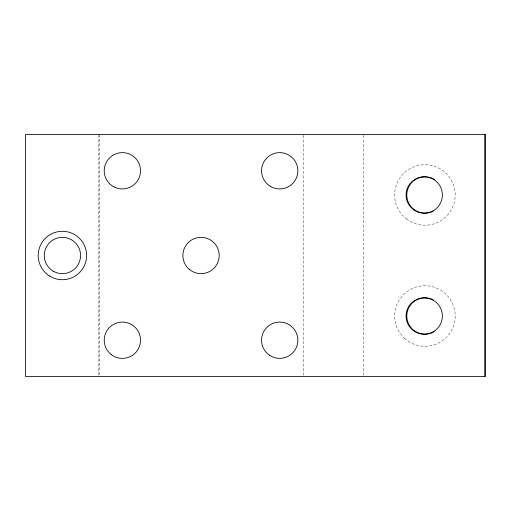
<?xml version="1.0" encoding="UTF-8"?>
<svg xmlns="http://www.w3.org/2000/svg" width="511" height="511" viewBox="0 0 511 511"><rect width="100%" height="100%" fill="white"/><g stroke="black" fill="none" stroke-linecap="round" stroke-linejoin="round"><path stroke-width="0.38" stroke-dasharray="2.56 1.92" d="M363.704 135.268L363.704 375.732M303.221 135.268L303.221 375.732M99.262 134.476L99.262 375.732M98.853 135.268L98.853 375.732M404.578 338.397A30.258 30.258 0 0 0 454.503 322.454A30.258 30.258 0 0 0 415.737 287.188A30.258 30.258 0 0 0 404.578 338.397M406.424 218.919A30.258 30.258 0 0 0 454.918 199.054A30.258 30.258 0 0 0 413.463 166.988A30.258 30.258 0 0 0 406.424 218.919"/><path stroke-width="0.77" d="M484.728 134.476L484.728 376.524M434.075 331.696A18.153 18.153 0 0 1 431.201 333.051M430.46 333.306A18.153 18.153 0 0 1 406.845 314.495A18.153 18.153 0 0 1 433.264 299.88M433.251 211.126A18.153 18.153 0 0 1 431.821 211.784M431.086 212.065A18.153 18.153 0 0 1 406.928 197.284A18.153 18.153 0 0 1 426.596 176.908M427.375 176.998A18.153 18.153 0 0 1 431.948 178.243M432.67 178.563A18.153 18.153 0 0 1 434.752 179.719M485.45 134.476L25.55 134.476L25.55 376.524L485.45 376.524L485.45 134.476M53.329 271.22A18.153 18.153 0 0 0 80.559 255.5A18.153 18.153 0 0 0 53.329 239.78A18.153 18.153 0 0 0 53.329 271.22M270.626 186.502A18.153 18.153 0 0 0 297.862 170.783A18.153 18.153 0 0 0 270.626 155.063A18.153 18.153 0 0 0 270.626 186.502M269.61 355.311A18.153 18.153 0 0 0 297.817 341.412A18.153 18.153 0 0 0 271.686 323.936A18.153 18.153 0 0 0 269.61 355.311M113.295 186.502A18.153 18.153 0 0 0 140.525 170.783A18.153 18.153 0 0 0 113.295 155.063A18.153 18.153 0 0 0 113.295 186.502M111.277 354.589A18.153 18.153 0 0 0 140.365 342.638A18.153 18.153 0 0 0 115.473 323.425A18.153 18.153 0 0 0 111.277 354.589M189.242 269.297A18.153 18.153 0 0 0 218.887 258.815A18.153 18.153 0 0 0 194.985 238.382A18.153 18.153 0 0 0 189.242 269.297M49.497 275.978A24.202 24.202 0 0 0 86.589 256.439A24.202 24.202 0 0 0 51.126 234.083A24.202 24.202 0 0 0 49.497 275.978M415.143 331.735A18.153 18.153 0 0 0 442.373 316.015A18.153 18.153 0 0 0 415.143 300.289A18.153 18.153 0 0 0 415.143 331.735M413.98 209.983A18.153 18.153 0 0 0 442.322 196.352A18.153 18.153 0 0 0 416.35 178.626A18.153 18.153 0 0 0 413.98 209.983"/></g></svg>
